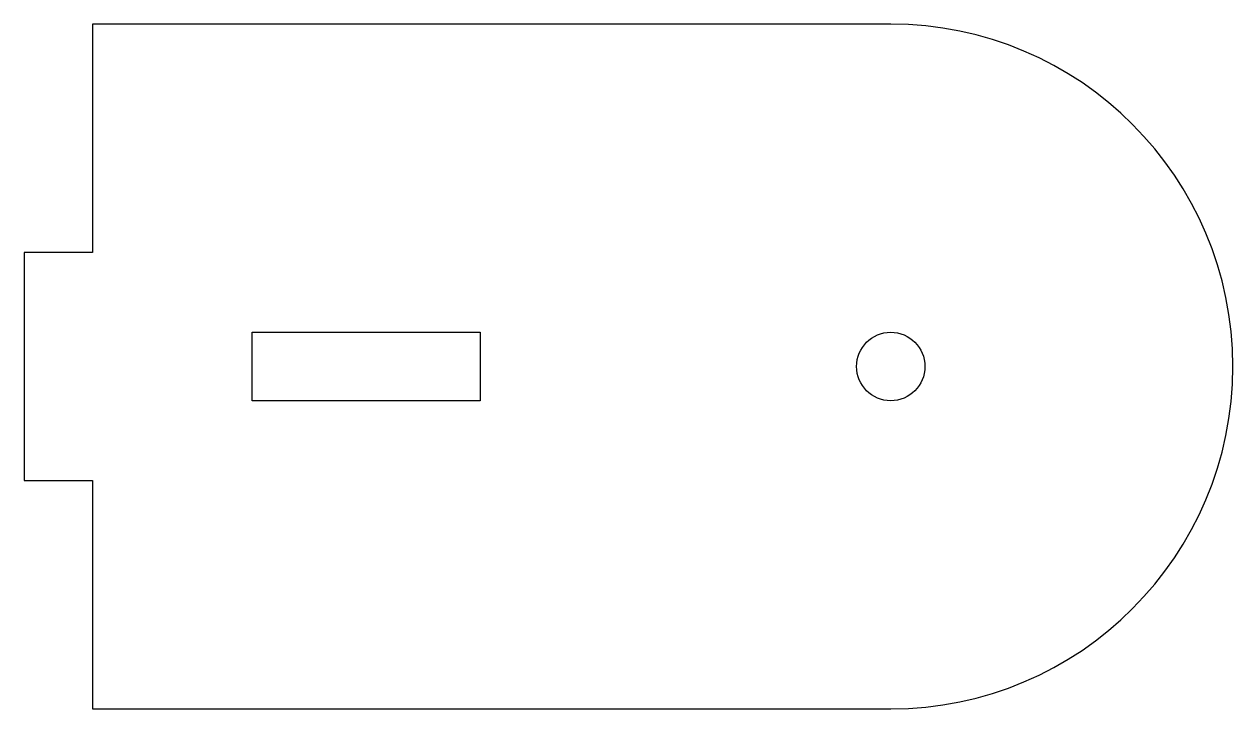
# Model space of a CAD drawing. Header units: millimetres. Extents: x 72 to 125, y -15 to 15.
import ezdxf

# ---------------------------------------------------------------- set-up
doc = ezdxf.new("R2010")
doc.units = ezdxf.units.MM
doc.layers.get('0').update_dxf_attribs({"linetype": 'CONTINUOUS'})

msp = doc.modelspace()

# ---------------------------------------------------------------- linework, layer by layer
msp.add_lwpolyline([(110, 15), (75, 15), (75, 5), (72, 5), (72, -5), (75, -5), (75, -15), (110, -15, 1)], format="xyb", close=True)
msp.add_lwpolyline([(92, 1.5), (92, -1.5), (82, -1.5), (82, 1.5)], close=True)
msp.add_circle((110, 0), 1.5)

doc.saveas('drawing.dxf')
